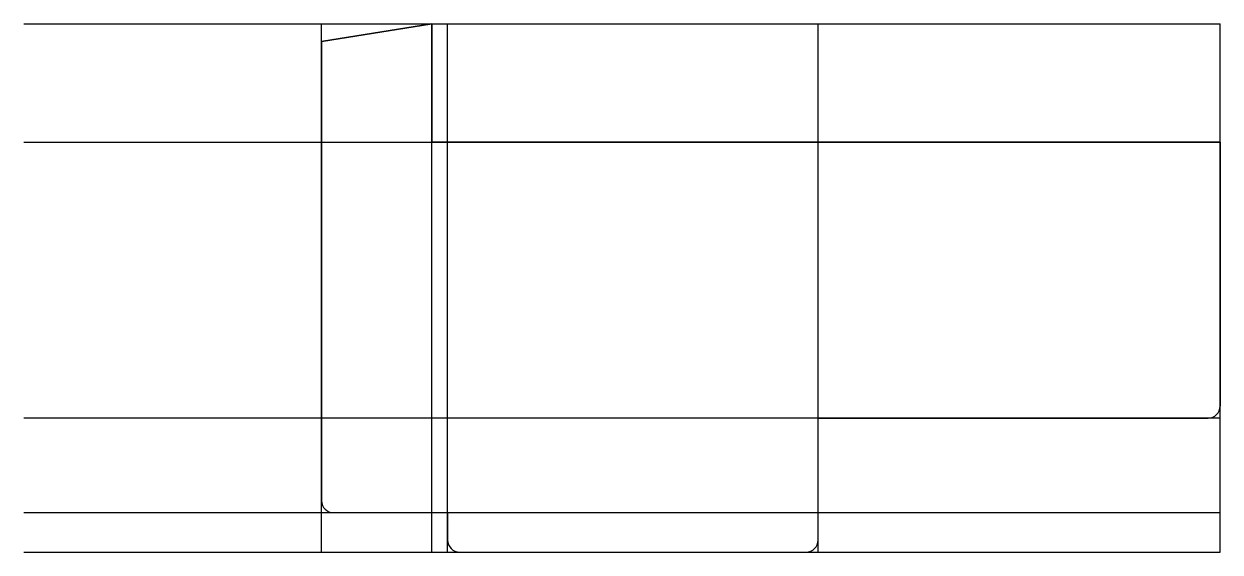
# Model space of a CAD drawing. Extents: x -741 to -589, y 5 to 72.
import ezdxf

# ---------------------------------------------------------------- set-up
doc = ezdxf.new("R2010")
doc.units = 0
doc.layers.get('0').update_dxf_attribs({"linetype": 'CONTINUOUS'})

msp = doc.modelspace()

# ---------------------------------------------------------------- linework, layer by layer
at = {"linetype": 'CONTINUOUS'}
for p, q in [((-740.69, 72.35), (-588.93, 72.35)), ((-702.93, 5.35), (-702.93, 72.35)), ((-688.93, 72.35), (-702.93, 70.13)), ((-702.93, 70.13), (-688.93, 72.35)), ((-688.93, 5.35), (-688.93, 72.35)), ((-688.93, 57.35), (-688.93, 72.35)), ((-688.93, 72.35), (-688.93, 57.35)), ((-686.93, 5.35), (-686.93, 72.35)), ((-639.93, 5.35), (-639.93, 72.35)), ((-588.93, 5.35), (-588.93, 72.35)), ((-702.93, 70.13), (-702.93, 11.85)), ((-702.93, 11.85), (-702.93, 70.13)), ((-740.69, 57.35), (-588.93, 57.35)), ((-588.93, 57.35), (-688.93, 57.35)), ((-688.93, 57.35), (-588.93, 57.35)), ((-588.93, 23.85), (-588.93, 57.35)), ((-588.93, 57.35), (-588.93, 23.85)), ((-588.93, 22.35), (-740.69, 22.35)), ((-639.93, 6.85), (-639.93, 22.35)), ((-639.93, 22.35), (-590.43, 22.35)), ((-590.43, 22.35), (-639.93, 22.35)), ((-639.93, 6.85), (-639.93, 22.35)), ((-740.69, 10.35), (-588.93, 10.35)), ((-701.43, 10.35), (-686.93, 10.35)), ((-701.43, 10.35), (-686.93, 10.35)), ((-686.93, 10.35), (-686.93, 6.85)), ((-686.93, 10.35), (-686.93, 6.85)), ((-740.69, 5.35), (-588.93, 5.35)), ((-685.43, 5.35), (-641.43, 5.35)), ((-685.43, 5.35), (-641.43, 5.35))]:
    msp.add_line(p, q, dxfattribs=at)
for centre, start, end in [((-590.43, 23.85), 270, 0), ((-590.43, 23.85), 270, 0), ((-701.43, 11.85), 180, 270), ((-701.43, 11.85), 180, 270), ((-685.43, 6.85), 180, 270), ((-685.43, 6.85), 180, 270), ((-641.43, 6.85), 270, 0), ((-641.43, 6.85), 270, 0)]:
    msp.add_arc(centre, 1.5, start, end, dxfattribs=at)

doc.saveas('drawing.dxf')
